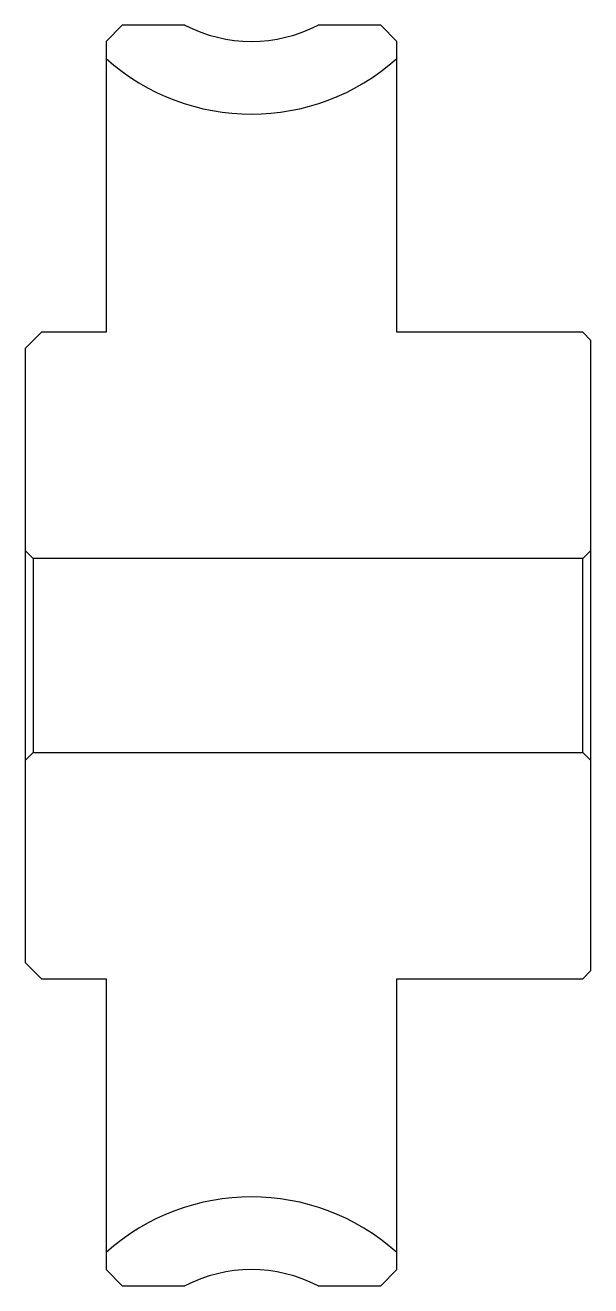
# Model space of a CAD drawing. Header units: metres. Extents: x 83.3 to 118.3, y 48.5 to 126.5.
import ezdxf

# ---------------------------------------------------------------- set-up
doc = ezdxf.new("R2010")
doc.units = ezdxf.units.M

msp = doc.modelspace()

# ---------------------------------------------------------------- linework, layer by layer
at = {"color": 4}
for p, q in [((118.333336, 94), (117.833336, 93.5)), ((83.333336, 81), (83.833336, 81.5)), ((118.333336, 81), (117.833336, 81.5))]:
    msp.add_line(p, q, dxfattribs=at)
for points in [[(93.210228, 126.5), (89.333336, 126.5), (88.333336, 125.5), (88.333336, 107.5), (84.333336, 107.5), (83.333336, 106.5), (83.333336, 81)], [(106.333336, 107.5), (106.333336, 125.5), (105.333336, 126.5), (101.456444, 126.5)], [(106.333336, 67.5), (117.833336, 67.5), (118.333336, 68), (118.333336, 107), (117.833336, 107.5), (106.333336, 107.5)], [(83.333336, 94), (83.833336, 93.5), (83.833336, 81.5), (117.833336, 81.5), (117.833336, 93.5), (83.833336, 93.5)], [(83.333336, 81), (83.333336, 68.5), (84.333336, 67.5), (88.333336, 67.5), (88.333336, 49.5), (89.333336, 48.5), (93.210228, 48.5)], [(101.456444, 48.5), (105.333336, 48.5), (106.333336, 49.5), (106.333336, 67.5)]]:
    msp.add_lwpolyline(points, dxfattribs=at)
for centre, radius, start, end in [((97.333336, 134.5), 9, 242.73395372, 297.26604628), ((97.333336, 134.5), 13.5, 228.18968249, 311.81031751), ((97.333336, 40.5), 13.5, 48.18968249, 131.81031751), ((97.333336, 40.5), 9, 62.73395372, 117.26604628)]:
    msp.add_arc(centre, radius, start, end, dxfattribs=at)

doc.saveas('drawing.dxf')
